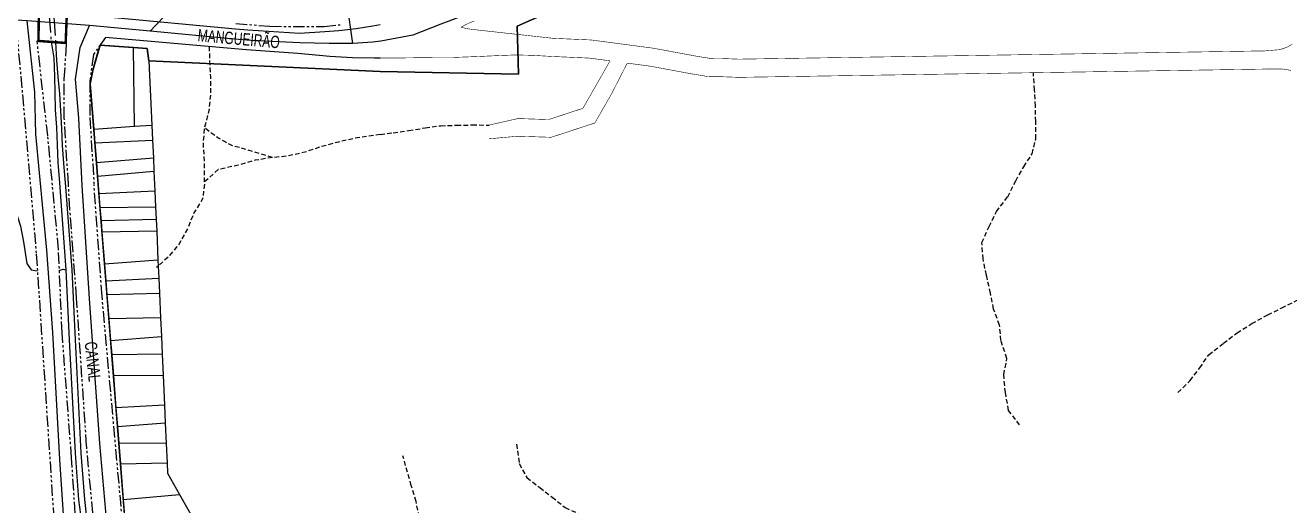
# Model space of a CAD drawing. Extents: x 204256 to 207861, y 4845615 to 4848347.
# Drawn here: x 205680.7 to 206092, y 4847165.6 to 4847321.8 of the extents above; entities that cross this region are included whole.
import ezdxf

# ---------------------------------------------------------------- set-up
doc = ezdxf.new("R2010")
doc.units = 0
doc.header["$LTSCALE"] = 1.5
doc.header["$MEASUREMENT"] = 0
for name, pattern in [('PHANTOMX2', [5, 2.5, -0.5, 0.5, -0.5, 0.5, -0.5]), ('TRACO_05', [11, 7, -1, 0.5, -1, 0.5, -1]), ('TRACO_15', [3, 2, -1]), ('TRACO_25', [8, 3, -1, 1, -1, 1, -1])]:
    doc.linetypes.add(name, pattern=pattern)
for name, color, linetype in [('CD-MALHA-LOTES', 40, 'CONTINUOUS'), ('HD-CANAIS', 7, 'CONTINUOUS'), ('HD-TXT-CANAIS', 7, 'CONTINUOUS'), ('HD-VALAS-DRENOS', 170, 'TRACO_05'), ('RU-QUADRAS', 210, 'CONTINUOUS'), ('SV-CAMINHO-TRILHA', 20, 'CONTINUOUS'), ('SV-EIXO-ROD-ESTR', 7, 'CONTINUOUS'), ('SV-EIXO-RUA-N-PAV', 6, 'CONTINUOUS'), ('SV-PONTE-BUEIRO', 249, 'CONTINUOUS'), ('SV-RUA-NAO-PAV-S-GUIA-C-GUIA', 7, 'PHANTOMX2'), ('SV-RUA-PAVIM-S-GUIA-C-GUIA', 7, 'CONTINUOUS'), ('SV-TXT-RUA-PAV-S-GUIA-C-GUIA', 7, 'CONTINUOUS')]:
    doc.layers.add(name, color=color, linetype=linetype)
doc.styles.add('ARIAL', font='ARIAL.TTF')

msp = doc.modelspace()

# ---------------------------------------------------------------- linework, layer by layer
at = {"layer": 'CD-MALHA-LOTES'}
for points in [[(206115.51, 4847483.46), (206090.82, 4847467.7), (206052.37, 4847442.54), (205996.27, 4847405.17), (205975.72, 4847393.14), (205971.99, 4847390.44), (205955.48, 4847379.97), (205936.39, 4847368.77), (205901.94, 4847347.62), (205901.11, 4847348.24), (205840.73, 4847321.49), (205841.15, 4847305.94), (205796.21, 4847306.75), (205720.97, 4847310.28)], [(205715.95, 4847314.55), (205705.06, 4847315.29), (205702.71, 4847307.1), (205701.8, 4847302.82), (205702.98, 4847288.06)], [(205716.21, 4847288.97), (205715.95, 4847314.55)], [(205720.97, 4847310.28), (205720.39, 4847314.25), (205715.95, 4847314.55)], [(205720.97, 4847310.28), (205721.92, 4847289.36)], [(205716.21, 4847288.97), (205721.92, 4847289.36)], [(205721.92, 4847289.36), (205722.14, 4847284.43)], [(205702.98, 4847288.06), (205716.21, 4847288.97)], [(205702.98, 4847288.06), (205703.34, 4847283.59)], [(205703.34, 4847283.59), (205722.14, 4847284.43)], [(205703.34, 4847283.59), (205703.85, 4847277.21)], [(205722.14, 4847284.43), (205722.4, 4847278.7)], [(205703.85, 4847277.21), (205722.4, 4847278.7)], [(205703.85, 4847277.21), (205704.2, 4847272.78)], [(205722.4, 4847278.7), (205722.59, 4847274.35)], [(205704.2, 4847272.78), (205722.59, 4847274.35)], [(205704.2, 4847272.78), (205704.66, 4847267.06)], [(205722.59, 4847274.35), (205722.88, 4847267.86)], [(205722.88, 4847267.86), (205704.66, 4847267.06)], [(205704.66, 4847267.06), (205705.02, 4847262.56)], [(205722.88, 4847267.86), (205723.11, 4847262.83)], [(205705.02, 4847262.56), (205723.11, 4847262.83)], [(205705.02, 4847262.56), (205705.37, 4847258.23)], [(205723.11, 4847262.83), (205723.3, 4847258.62)], [(205723.3, 4847258.62), (205705.37, 4847258.23)], [(205705.37, 4847258.23), (205705.65, 4847254.62)], [(205723.3, 4847258.62), (205723.47, 4847254.93)], [(205705.65, 4847254.62), (205723.47, 4847254.93)], [(205705.65, 4847254.62), (205706.49, 4847244.17)], [(205723.47, 4847254.93), (205723.89, 4847245.45)], [(205723.89, 4847245.45), (205706.49, 4847244.17)], [(205706.49, 4847244.17), (205706.93, 4847238.71)], [(205723.89, 4847245.45), (205724.16, 4847239.62)], [(205706.93, 4847238.71), (205724.16, 4847239.62)], [(205706.93, 4847238.71), (205707.28, 4847234.31)], [(205724.16, 4847239.62), (205724.38, 4847234.68)], [(205707.28, 4847234.31), (205724.38, 4847234.68)], [(205707.28, 4847234.31), (205707.91, 4847226.37)], [(205724.38, 4847234.68), (205724.74, 4847226.64)], [(205724.74, 4847226.64), (205707.91, 4847226.37)], [(205707.91, 4847226.37), (205708.48, 4847219.31)], [(205724.74, 4847226.64), (205725.01, 4847220.64)], [(205708.48, 4847219.31), (205725.01, 4847220.64)], [(205708.48, 4847219.31), (205708.84, 4847214.71)], [(205725.01, 4847220.64), (205725.27, 4847214.9)], [(205725.27, 4847214.9), (205708.84, 4847214.71)], [(205708.84, 4847214.71), (205709.39, 4847207.91)], [(205725.27, 4847214.9), (205725.58, 4847208.08)], [(205709.39, 4847207.91), (205725.58, 4847208.08)], [(205709.39, 4847207.91), (205710.22, 4847197.47)], [(205725.58, 4847208.08), (205726.02, 4847198.32)], [(205726.02, 4847198.32), (205710.22, 4847197.47)], [(205710.22, 4847197.47), (205710.71, 4847191.34)], [(205726.02, 4847198.32), (205726.28, 4847192.56)], [(205710.71, 4847191.34), (205726.28, 4847192.56)], [(205710.71, 4847191.34), (205711.14, 4847185.93)], [(205726.28, 4847192.56), (205726.58, 4847185.88)], [(205726.58, 4847185.88), (205711.14, 4847185.93)], [(205711.14, 4847185.93), (205711.68, 4847179.17)], [(205726.58, 4847185.88), (205726.86, 4847179.59)], [(205711.68, 4847179.17), (205726.86, 4847179.59)], [(205711.68, 4847179.17), (205712.61, 4847167.58)], [(205726.86, 4847179.59), (205727.02, 4847176.17), (205730.89, 4847169.3)], [(205712.61, 4847167.58), (205730.89, 4847169.3)], [(205712.61, 4847167.58), (205713.66, 4847154.5)], [(205730.89, 4847169.3), (205736.88, 4847158.7)]]:
    msp.add_lwpolyline(points, dxfattribs=at)
at = {"layer": 'HD-CANAIS'}
for points in [[(205689.15, 4847316.41), (205689.98, 4847311.21), (205690.21, 4847305.19), (205690.38, 4847299.9), (205690.47, 4847294.28), (205690.83, 4847288.59), (205691.1, 4847282.99), (205691.27, 4847277.17), (205691.83, 4847270.59), (205693.94, 4847242.25), (205695.02, 4847219.52), (205696.91, 4847182.69), (205698.04, 4847167.54), (205699.98, 4847153.26)], [(205690.57, 4847316.31), (205690.85, 4847310.43), (205691.32, 4847305.08), (205691.86, 4847299.56), (205692.15, 4847293.98), (205692.51, 4847288.29), (205692.78, 4847282.69), (205693.17, 4847276.97), (205693.63, 4847271.72), (205693.74, 4847270.66), (205695.86, 4847242.29), (205696.94, 4847219.53), (205698.83, 4847182.73), (205699.95, 4847167.6), (205701.4, 4847154.74)]]:
    msp.add_lwpolyline(points, dxfattribs=at)
at = {"layer": 'HD-VALAS-DRENOS'}
for points in [[(205688.06, 4847329.96), (205689.14, 4847316.42)], [(205689.74, 4847328.93), (205690.57, 4847316.31)], [(205669.7, 4847319.66), (205669.81, 4847318.44), (205669.45, 4847314.31), (205669.04, 4847309), (205670.26, 4847304.03), (205669.53, 4847298.53), (205669.52, 4847293.24), (205669.28, 4847287.92), (205670.62, 4847282.49), (205672.16, 4847276.97), (205673.82, 4847271.77), (205675.39, 4847266.32), (205677.5, 4847261.58), (205679.21, 4847256.44), (205680.19, 4847251.36), (205681.21, 4847244.35), (205682.6, 4847242.3), (205684.59, 4847241.96)], [(205691.77, 4847242.12), (205693.07, 4847242.51), (205693.94, 4847242.25)]]:
    msp.add_lwpolyline(points, dxfattribs=at)
at = {"layer": 'RU-QUADRAS', "color": 6, "linetype": 'Continuous'}
msp.add_lwpolyline([(205713.97, 4847150.57), (205701.8, 4847302.82, -0.03498), (205705.06, 4847315.29), (205720.39, 4847314.25), (205720.97, 4847310.28), (205796.21, 4847306.75), (205841.15, 4847305.94), (205840.73, 4847321.49), (205901.11, 4847348.24), (205901.94, 4847347.62, -0.010012), (205955.48, 4847379.97), (205971.99, 4847390.44), (205975.72, 4847393.14), (205996.27, 4847405.17), (206052.37, 4847442.54), (206129.62, 4847492.8)], format="xyb", dxfattribs=at)
at = {"layer": 'SV-CAMINHO-TRILHA', "linetype": 'TRACO_15', "ltscale": 0.5, "flags": 128}
for points in [[(205739.06, 4847270.87), (205739.05, 4847277.68), (205738.65, 4847282.99), (205739.06, 4847288.4), (205740.56, 4847294.12), (205741.11, 4847299.64), (205741.06, 4847305.1), (205740.76, 4847310.4), (205740.66, 4847314.88)], [(205796.21, 4847286.3), (205794.05, 4847286.01), (205788.02, 4847285.05), (205782.58, 4847283.85), (205776.99, 4847282.34), (205771.66, 4847280.54), (205766.13, 4847279.29), (205761.13, 4847278.79), (205755.54, 4847277.94), (205750.01, 4847276.33), (205747.4, 4847275.75), (205743.52, 4847274.87), (205739.06, 4847270.87), (205738.51, 4847265.56), (205735.55, 4847260.78), (205733.64, 4847255.95), (205730.79, 4847250.72), (205727.23, 4847246.48), (205723.41, 4847243.04)], [(205761.13, 4847278.79), (205753.01, 4847281.27), (205747.95, 4847282.72), (205745.49, 4847284), (205743.33, 4847285.24), (205739.06, 4847288.4)]]:
    msp.add_lwpolyline(points, dxfattribs=at)
at = {"layer": 'SV-CAMINHO-TRILHA', "linetype": 'TRACO_15', "ltscale": 0.5}
for points in [[(206004.17, 4847191.85), (206000.61, 4847196.58), (205999.55, 4847202.38), (205999, 4847208.23), (206000.06, 4847213.45), (205998.11, 4847219.29), (205997.66, 4847224.35), (205995.72, 4847229.54), (205994.72, 4847234.68), (205993.37, 4847240.58), (205992.28, 4847245.83), (205991.93, 4847251.13), (205994.23, 4847256.36), (205996.64, 4847261.24), (206000.29, 4847266.03), (206002.9, 4847271.22), (206005.51, 4847275.8), (206008.27, 4847280.03), (206009.47, 4847284.9), (206009.42, 4847290.51), (206009.33, 4847295.51), (206009.03, 4847300.77), (206008.69, 4847305.77), (206008.69, 4847306.39)], [(205796.21, 4847286.3), (205800.39, 4847286.87), (205805.44, 4847287.56), (205810.83, 4847288.47), (205815.87, 4847289.16), (205821.01, 4847289.31), (205826.11, 4847289.41), (205831.61, 4847289.36)], [(206055.68, 4847202.36), (206059.6, 4847206.29), (206062.76, 4847210.38), (206065.72, 4847214.66), (206070.48, 4847218.41), (206074.9, 4847221.76), (206079.67, 4847224.81), (206084.9, 4847227.71), (206089.42, 4847229.9), (206094.25, 4847232.3), (206098.93, 4847234.25), (206103.56, 4847236.19), (206108.59, 4847238.14), (206111.65, 4847239.29)], [(205840.47, 4847185.63), (205841.42, 4847179.28), (205843.91, 4847174.75), (205848.09, 4847171.48), (205852.12, 4847168.41), (205856.34, 4847165.05), (205861.41, 4847162.69), (205866.03, 4847160.73), (205870.65, 4847158.32), (205875.02, 4847155.66), (205879.99, 4847153.2), (205884.8, 4847151.24), (205889.62, 4847148.83), (205894.59, 4847146.07), (205897.58, 4847141.74), (205900.57, 4847137.26)], [(205808.89, 4847161.9), (205807.85, 4847166.95), (205806.3, 4847172.15), (205803.54, 4847181.87)]]:
    msp.add_lwpolyline(points, dxfattribs=at)
at = {"layer": 'SV-EIXO-ROD-ESTR'}
for points in [[(206099.04, 4847485.42), (206081.89, 4847474.05), (206063.33, 4847461.88), (206030.58, 4847440.73), (206007.07, 4847425.05), (206000.58, 4847420.73), (205971.37, 4847401.52), (205940.71, 4847382.43), (205933.78, 4847377.92), (205923.54, 4847370.8), (205914.07, 4847364.92), (205906.86, 4847360.28), (205891.1, 4847352.02), (205882.7, 4847347.89), (205875.16, 4847344.19), (205867.19, 4847340.92), (205857.94, 4847337.43), (205847.73, 4847333.77), (205830.04, 4847327.43), (205815.89, 4847322.14), (205806.79, 4847318.58), (205796.36, 4847316.64)], [(205796.36, 4847316.64), (205793.83, 4847316.34), (205787.32, 4847315.84), (205779.57, 4847315.84), (205770.06, 4847316.09), (205754.05, 4847316.84), (205748.79, 4847317.34), (205721.31, 4847319.9), (205701.6, 4847321.73), (205681.39, 4847323.25), (205672.36, 4847323.84), (205642.11, 4847326.75), (205611.81, 4847328.85), (205578.15, 4847331.73), (205551.38, 4847333.73), (205523.36, 4847336.23), (205514.91, 4847336.77), (205506.91, 4847337.28), (205502.67, 4847337.73), (205477.2, 4847339.98), (205455.18, 4847341.98), (205419.65, 4847344.74), (205388.5, 4847346.74)]]:
    msp.add_lwpolyline(points, dxfattribs=at)
at = {"layer": 'SV-EIXO-RUA-N-PAV'}
for points in [[(205723.97, 4847418.56), (205724.19, 4847407.46), (205723.75, 4847404.31), (205724.12, 4847397.43), (205724.62, 4847391.57), (205725.73, 4847379.06), (205725.63, 4847375), (205725.57, 4847370.14), (205725.69, 4847365.2), (205726.72, 4847358.83), (205728.37, 4847350.92), (205728.63, 4847347.7), (205728.2, 4847346.05), (205728.26, 4847344), (205728.37, 4847341.47), (205728.59, 4847337.9), (205728.81, 4847331.3), (205728.81, 4847328.66), (205726.21, 4847325), (205723.13, 4847321.72), (205721.31, 4847319.9)], [(205787.32, 4847315.84), (205785.47, 4847328.91)], [(205694.2, 4847146.44), (205692, 4847180.62), (205689.65, 4847221.95), (205687.77, 4847248.69), (205684.16, 4847286.41), (205683.85, 4847300.05), (205681.39, 4847323.25)], [(205707.53, 4847156.39), (205705.02, 4847185.8), (205701.57, 4847232.93), (205699.22, 4847269.7), (205698.12, 4847291.58), (205697.02, 4847304.28), (205698.59, 4847314.63), (205701.6, 4847321.73)]]:
    msp.add_lwpolyline(points, dxfattribs=at)
at = {"layer": 'SV-PONTE-BUEIRO', "const_width": 0.8}
msp.add_lwpolyline([(205694.37, 4847328.54), (205693.86, 4847316.06), (205685.02, 4847316.72), (205685.18, 4847329.21)], close=True, dxfattribs=at)
at = {"layer": 'SV-RUA-NAO-PAV-S-GUIA-C-GUIA'}
for points in [[(205749.18, 4847322.4), (205760.32, 4847321.48), (205777.99, 4847321.36), (205783.52, 4847322.03)], [(205677.88, 4847320.15), (205679.81, 4847299.29), (205684.31, 4847247.37), (205690.92, 4847147.56), (205691.67, 4847145.62), (205695.38, 4847146.27), (205697.96, 4847148.12), (205695.78, 4847181.15), (205692.72, 4847221.76), (205691.54, 4847248.96), (205688.05, 4847285.87), (205684.56, 4847316.71), (205685.02, 4847316.72)], [(205694.75, 4847270.13), (205693.43, 4847291.61), (205693.43, 4847304.29), (205694.15, 4847316.04), (205693.86, 4847316.06)], [(205706.83, 4847317.86), (205702.91, 4847312.35), (205701.74, 4847303.73), (205701.74, 4847291.86), (205703.09, 4847269.9)], [(205712.58, 4847114.21), (205708.48, 4847126.06), (205704.58, 4847140.92), (205703.39, 4847155.77), (205700.69, 4847185), (205697.41, 4847233.12), (205695.26, 4847261.82), (205694.75, 4847270.13)], [(205715.28, 4847127.99), (205705.7, 4847233.71), (205703.09, 4847269.9)]]:
    msp.add_lwpolyline(points, dxfattribs=at)
at = {"layer": 'SV-RUA-NAO-PAV-S-GUIA-C-GUIA', "linetype": 'TRACO_25', "const_width": 0.18, "flags": 128}
for points in [[(205831.61, 4847289.36), (205840.99, 4847291.48), (205850.96, 4847291.16), (205862.11, 4847294.8), (205866.4, 4847302.27), (205870.95, 4847310.25)], [(205831.6, 4847284.9), (205840.99, 4847285.74), (205851.79, 4847285.39), (205865.99, 4847290.03), (205871.45, 4847299.54), (205876.55, 4847309.51)]]:
    msp.add_lwpolyline(points, dxfattribs=at)
at = {"layer": 'SV-RUA-PAVIM-S-GUIA-C-GUIA'}
for points in [[(205796.21, 4847321.96), (205793.74, 4847321.56), (205788.35, 4847320.61), (205782.71, 4847319.95), (205778.16, 4847319.66), (205769.98, 4847319.1), (205753.11, 4847320.25), (205749.12, 4847320.57), (205707.34, 4847324.42), (205694.25, 4847325.47)], [(205796.21, 4847311.15), (205794.28, 4847311.15), (205787.19, 4847311.18), (205779.83, 4847311.61), (205769.43, 4847312.67), (205752.68, 4847313.82), (205748.88, 4847314.11), (205706.83, 4847317.86)]]:
    msp.add_lwpolyline(points, dxfattribs=at)
at = {"layer": 'SV-RUA-PAVIM-S-GUIA-C-GUIA', "const_width": 0.18}
for points in [[(205822.48, 4847321.17), (205823.8, 4847321.92), (205825.16, 4847322.56), (205826.78, 4847323.18)], [(205822.48, 4847321.17), (205823.94, 4847320.8), (205825.67, 4847320.52)], [(205825.67, 4847320.52), (205852.24, 4847317.58)], [(205852.24, 4847317.58), (205856.6, 4847317.39)], [(205856.6, 4847317.39), (205864.83, 4847317.03)], [(205864.83, 4847317.03), (205885.05, 4847314.35)], [(205885.05, 4847314.35), (205898.51, 4847311.85)], [(206083.93, 4847313.48), (206088.84, 4847313.88)], [(206088.84, 4847313.88), (206089.67, 4847314.16)], [(206089.67, 4847314.16), (206091.23, 4847314.7)], [(206091.23, 4847314.7), (206092.87, 4847315.67)], [(205796.21, 4847311.15), (205802.73, 4847311.18)], [(205802.73, 4847311.18), (205811.42, 4847311.31)], [(205811.42, 4847311.31), (205819.47, 4847311.33)], [(205819.47, 4847311.33), (205828.21, 4847311.66)], [(205828.21, 4847311.66), (205835.16, 4847311.98)], [(205835.16, 4847311.98), (205840.2, 4847312.17)], [(205840.2, 4847312.17), (205846, 4847312.03)], [(205846, 4847312.03), (205851.85, 4847311.68)], [(205851.85, 4847311.68), (205864.2, 4847311.14)], [(205864.2, 4847311.14), (205870.95, 4847310.25)], [(205898.51, 4847311.85), (205903.46, 4847311.04)], [(205903.46, 4847311.04), (205907.6, 4847310.99)], [(205907.6, 4847310.99), (205912.9, 4847310.79)], [(205912.9, 4847310.79), (206083.93, 4847313.48)], [(205876.55, 4847309.51), (205883.97, 4847308.52)], [(205883.97, 4847308.52), (205897.33, 4847306.04)], [(205897.33, 4847306.04), (205902.84, 4847305.14)], [(205912.79, 4847304.88), (206083.94, 4847307.57)], [(206083.94, 4847307.57), (206089.79, 4847307.58)], [(206089.79, 4847307.58), (206092.44, 4847307.15)], [(205902.84, 4847305.14), (205907.39, 4847305.08)], [(205907.39, 4847305.08), (205912.79, 4847304.88)]]:
    msp.add_lwpolyline(points, dxfattribs=at)

# ---------------------------------------------------------------- texts
at = {"layer": 'HD-TXT-CANAIS', "style": 'ARIAL', "width": 0.7}
msp.add_text('CANAL', height=4, rotation=276, dxfattribs=at).set_placement((205700.02, 4847218.73))
at = {"layer": 'SV-TXT-RUA-PAV-S-GUIA-C-GUIA', "style": 'ARIAL', "width": 0.7}
msp.add_text('MANGUEIRÃO', height=4, rotation=355, dxfattribs=at).set_placement((205736.69, 4847316.61))

doc.saveas('drawing.dxf')
